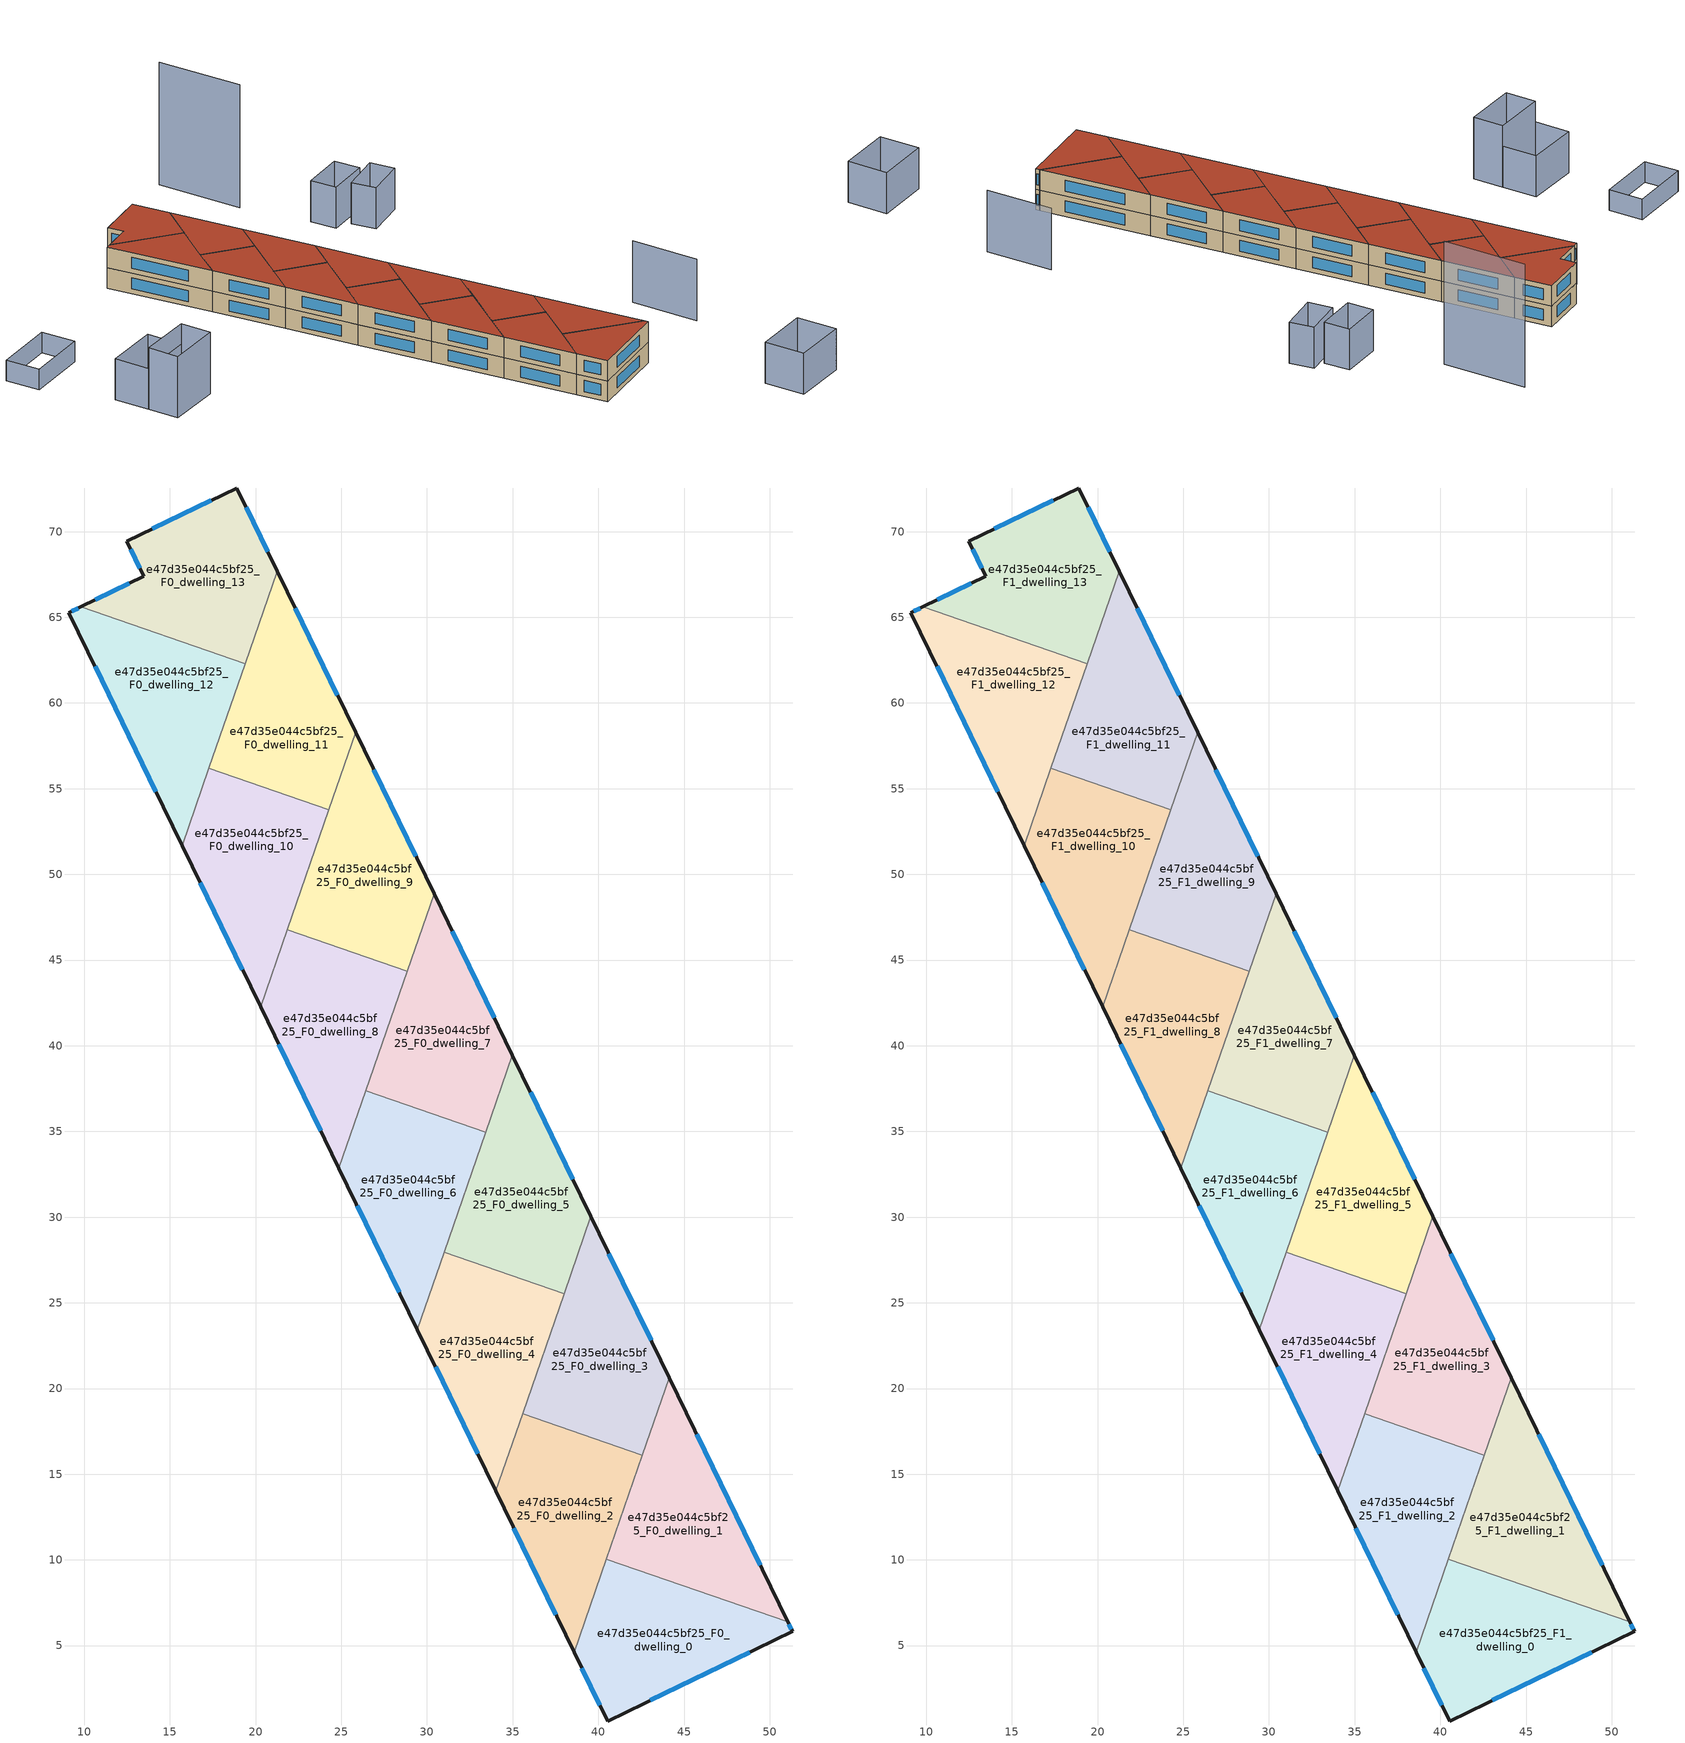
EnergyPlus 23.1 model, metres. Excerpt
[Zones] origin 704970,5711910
e47d35e044c5bf25_F0_dwelling_0
 floor ground (EU_floor_Construction): 51.06,6.39 51.33,5.82 40.54,0.6 38.59,4.61 40.47,10.05 z0
 wall outside (EU_wall_Construction): 38.59,4.61 40.54,0.6 51.33,5.82 51.06,6.39 z0:3
 wall to e47d35e044c5bf25_F0_dwelling_1 (EU_wall_Construction): 51.06,6.39 40.47,10.05 z0:3
 wall to e47d35e044c5bf25_F0_dwelling_2 (EU_wall_Construction): 40.47,10.05 38.59,4.61 z0:3
 window (EU_Window_Construction): 51.27,5.95 51.12,6.26 / 43.03,1.81 48.83,4.61 / 39.04,3.68 40.08,1.53 z0.69:2.31
e47d35e044c5bf25_F0_dwelling_1
 floor ground (EU_floor_Construction): 44.13,20.63 51.06,6.39 40.47,10.05 z0
 wall outside (EU_wall_Construction): 51.06,6.39 44.13,20.63 z0:3
 wall to e47d35e044c5bf25_F0_dwelling_3 (EU_wall_Construction): 44.13,20.63 42.57,16.12 z0:3
 wall to e47d35e044c5bf25_F0_dwelling_2 (EU_wall_Construction): 42.57,16.12 40.47,10.05 z0:3
 window (EU_Window_Construction): 49.45,9.68 45.73,17.34 z0.69:2.31
e47d35e044c5bf25_F0_dwelling_10
 floor ground (EU_floor_Construction): 24.27,53.77 20.29,42.26 15.72,51.68 17.28,56.19 z0
 wall outside (EU_wall_Construction): 15.72,51.68 20.29,42.26 z0:3
 wall to e47d35e044c5bf25_F0_dwelling_11 (EU_wall_Construction): 24.27,53.77 17.28,56.19 z0:3
 wall to e47d35e044c5bf25_F0_dwelling_9 (EU_wall_Construction): 21.85,46.78 24.27,53.77 z0:3
 wall to e47d35e044c5bf25_F0_dwelling_12 (EU_wall_Construction): 17.28,56.19 15.72,51.68 z0:3
 wall to e47d35e044c5bf25_F0_dwelling_8 (EU_wall_Construction): 20.29,42.26 21.85,46.78 z0:3
 window (EU_Window_Construction): 16.78,49.5 19.23,44.44 z0.69:2.31
e47d35e044c5bf25_F0_dwelling_11
 floor ground (EU_floor_Construction): 21.26,67.7 25.84,58.29 24.27,53.77 17.28,56.19 z0
 wall outside (EU_wall_Construction): 25.84,58.29 21.26,67.7 z0:3
 wall to e47d35e044c5bf25_F0_dwelling_13 (EU_wall_Construction): 21.26,67.7 19.39,62.29 z0:3
 wall to e47d35e044c5bf25_F0_dwelling_9 (EU_wall_Construction): 24.27,53.77 25.84,58.29 z0:3
 wall to e47d35e044c5bf25_F0_dwelling_12 (EU_wall_Construction): 19.39,62.29 17.28,56.19 z0:3
 window (EU_Window_Construction): 24.78,60.46 22.32,65.52 z0.69:2.31
e47d35e044c5bf25_F0_dwelling_12
 floor ground (EU_floor_Construction): 19.39,62.29 15.72,51.68 9.11,65.28 9.8,65.61 z0
 wall outside (EU_wall_Construction): 9.8,65.61 9.11,65.28 15.72,51.68 z0:3
 wall to e47d35e044c5bf25_F0_dwelling_13 (EU_wall_Construction): 19.39,62.29 9.8,65.61 z0:3
 window (EU_Window_Construction): 9.64,65.53 9.27,65.35 / 10.64,62.13 14.19,54.83 z0.69:2.31
e47d35e044c5bf25_F0_dwelling_13
 floor ground (EU_floor_Construction): 18.91,72.54 21.26,67.7 19.39,62.29 9.8,65.61 13.48,67.39 12.48,69.43 z0
 wall outside (EU_wall_Construction): 21.26,67.7 18.91,72.54 12.48,69.43 13.48,67.39 9.8,65.61 z0:3
 window (EU_Window_Construction): 12.63,66.98 10.65,66.02 / 12.71,68.96 13.25,67.86 / 17.42,71.82 13.97,70.15 / 20.72,68.82 19.45,71.42 z0.69:2.31
e47d35e044c5bf25_F0_dwelling_2
 floor ground (EU_floor_Construction): 42.57,16.12 38.59,4.61 34.01,14.02 35.58,18.54 z0
 wall outside (EU_wall_Construction): 34.01,14.02 38.59,4.61 z0:3
 wall to e47d35e044c5bf25_F0_dwelling_3 (EU_wall_Construction): 42.57,16.12 35.58,18.54 z0:3
 wall to e47d35e044c5bf25_F0_dwelling_4 (EU_wall_Construction): 35.58,18.54 34.01,14.02 z0:3
 window (EU_Window_Construction): 35.07,11.84 37.53,6.79 z0.69:2.31
e47d35e044c5bf25_F0_dwelling_3
 floor ground (EU_floor_Construction): 39.56,30.05 44.13,20.63 42.57,16.12 35.58,18.54 z0
 wall outside (EU_wall_Construction): 44.13,20.63 39.56,30.05 z0:3
 wall to e47d35e044c5bf25_F0_dwelling_5 (EU_wall_Construction): 39.56,30.05 38,25.53 z0:3
 wall to e47d35e044c5bf25_F0_dwelling_4 (EU_wall_Construction): 38,25.53 35.58,18.54 z0:3
 window (EU_Window_Construction): 43.07,22.81 40.62,27.87 z0.69:2.31
e47d35e044c5bf25_F0_dwelling_4
 floor ground (EU_floor_Construction): 38,25.53 34.01,14.02 29.44,23.44 31,27.95 z0
 wall outside (EU_wall_Construction): 29.44,23.44 34.01,14.02 z0:3
 wall to e47d35e044c5bf25_F0_dwelling_5 (EU_wall_Construction): 38,25.53 31,27.95 z0:3
 wall to e47d35e044c5bf25_F0_dwelling_6 (EU_wall_Construction): 31,27.95 29.44,23.44 z0:3
 window (EU_Window_Construction): 30.5,21.26 32.96,16.2 z0.69:2.31
e47d35e044c5bf25_F0_dwelling_5
 floor ground (EU_floor_Construction): 34.98,39.46 39.56,30.05 38,25.53 31,27.95 z0
 wall outside (EU_wall_Construction): 39.56,30.05 34.98,39.46 z0:3
 wall to e47d35e044c5bf25_F0_dwelling_7 (EU_wall_Construction): 34.98,39.46 33.42,34.94 z0:3
 wall to e47d35e044c5bf25_F0_dwelling_6 (EU_wall_Construction): 33.42,34.94 31,27.95 z0:3
 window (EU_Window_Construction): 38.5,32.22 36.04,37.28 z0.69:2.31
e47d35e044c5bf25_F0_dwelling_6
 floor ground (EU_floor_Construction): 33.42,34.94 29.44,23.44 24.87,32.85 26.43,37.36 z0
 wall outside (EU_wall_Construction): 24.87,32.85 29.44,23.44 z0:3
 wall to e47d35e044c5bf25_F0_dwelling_7 (EU_wall_Construction): 33.42,34.94 26.43,37.36 z0:3
 wall to e47d35e044c5bf25_F0_dwelling_8 (EU_wall_Construction): 26.43,37.36 24.87,32.85 z0:3
 window (EU_Window_Construction): 25.93,30.67 28.38,25.61 z0.69:2.31
e47d35e044c5bf25_F0_dwelling_7
 floor ground (EU_floor_Construction): 30.41,48.87 34.98,39.46 33.42,34.94 26.43,37.36 z0
 wall outside (EU_wall_Construction): 34.98,39.46 30.41,48.87 z0:3
 wall to e47d35e044c5bf25_F0_dwelling_9 (EU_wall_Construction): 30.41,48.87 28.85,44.36 z0:3
 wall to e47d35e044c5bf25_F0_dwelling_8 (EU_wall_Construction): 28.85,44.36 26.43,37.36 z0:3
 window (EU_Window_Construction): 33.93,41.64 31.47,46.69 z0.69:2.31
e47d35e044c5bf25_F0_dwelling_8
 floor ground (EU_floor_Construction): 28.85,44.36 24.87,32.85 20.29,42.26 21.85,46.78 z0
 wall outside (EU_wall_Construction): 20.29,42.26 24.87,32.85 z0:3
 wall to e47d35e044c5bf25_F0_dwelling_9 (EU_wall_Construction): 28.85,44.36 21.85,46.78 z0:3
 window (EU_Window_Construction): 21.35,40.09 23.81,35.03 z0.69:2.31
e47d35e044c5bf25_F0_dwelling_9
 floor ground (EU_floor_Construction): 25.84,58.29 30.41,48.87 28.85,44.36 21.85,46.78 z0
 wall outside (EU_wall_Construction): 30.41,48.87 25.84,58.29 z0:3
 window (EU_Window_Construction): 29.35,51.05 26.89,56.11 z0.69:2.31
e47d35e044c5bf25_F1_dwelling_0
 floor to e47d35e044c5bf25_F0_dwelling_0 (EU_floor_Construction): 51.06,6.39 51.33,5.82 40.54,0.6 38.59,4.61 40.47,10.05 z3
 wall outside (EU_wall_Construction): 38.59,4.61 40.54,0.6 51.33,5.82 51.06,6.39 z3:6
 wall to e47d35e044c5bf25_F1_dwelling_1 (EU_wall_Construction): 51.06,6.39 40.47,10.05 z3:6
 wall to e47d35e044c5bf25_F1_dwelling_2 (EU_wall_Construction): 40.47,10.05 38.59,4.61 z3:6
 window (EU_Window_Construction): 51.27,5.95 51.12,6.26 / 43.03,1.81 48.83,4.61 / 39.04,3.68 40.08,1.53 z3.69:5.31
 roof outside (EU_roof_Construction): 51.33,5.82 51.06,6.39 40.47,10.05 38.59,4.61 40.54,0.6 z6
e47d35e044c5bf25_F1_dwelling_1
 floor to e47d35e044c5bf25_F0_dwelling_1 (EU_floor_Construction): 44.13,20.63 51.06,6.39 40.47,10.05 z3
 wall outside (EU_wall_Construction): 51.06,6.39 44.13,20.63 z3:6
 wall to e47d35e044c5bf25_F1_dwelling_3 (EU_wall_Construction): 44.13,20.63 42.57,16.12 z3:6
 wall to e47d35e044c5bf25_F1_dwelling_2 (EU_wall_Construction): 42.57,16.12 40.47,10.05 z3:6
 window (EU_Window_Construction): 49.45,9.68 45.73,17.34 z3.69:5.31
 roof outside (EU_roof_Construction): 51.06,6.39 44.13,20.63 40.47,10.05 z6
e47d35e044c5bf25_F1_dwelling_10
 floor to e47d35e044c5bf25_F0_dwelling_10 (EU_floor_Construction): 24.27,53.77 20.29,42.26 15.72,51.68 17.28,56.19 z3
 wall outside (EU_wall_Construction): 15.72,51.68 20.29,42.26 z3:6
 wall to e47d35e044c5bf25_F1_dwelling_11 (EU_wall_Construction): 24.27,53.77 17.28,56.19 z3:6
 wall to e47d35e044c5bf25_F1_dwelling_9 (EU_wall_Construction): 21.85,46.78 24.27,53.77 z3:6
 wall to e47d35e044c5bf25_F1_dwelling_12 (EU_wall_Construction): 17.28,56.19 15.72,51.68 z3:6
 wall to e47d35e044c5bf25_F1_dwelling_8 (EU_wall_Construction): 20.29,42.26 21.85,46.78 z3:6
 window (EU_Window_Construction): 16.78,49.5 19.23,44.44 z3.69:5.31
 roof outside (EU_roof_Construction): 20.29,42.26 24.27,53.77 17.28,56.19 15.72,51.68 z6
e47d35e044c5bf25_F1_dwelling_11
 floor to e47d35e044c5bf25_F0_dwelling_11 (EU_floor_Construction): 21.26,67.7 25.84,58.29 24.27,53.77 17.28,56.19 z3
 wall outside (EU_wall_Construction): 25.84,58.29 21.26,67.7 z3:6
 wall to e47d35e044c5bf25_F1_dwelling_13 (EU_wall_Construction): 21.26,67.7 19.39,62.29 z3:6
 wall to e47d35e044c5bf25_F1_dwelling_9 (EU_wall_Construction): 24.27,53.77 25.84,58.29 z3:6
 wall to e47d35e044c5bf25_F1_dwelling_12 (EU_wall_Construction): 19.39,62.29 17.28,56.19 z3:6
 window (EU_Window_Construction): 24.78,60.46 22.32,65.52 z3.69:5.31
 roof outside (EU_roof_Construction): 24.27,53.77 25.84,58.29 21.26,67.7 17.28,56.19 z6
e47d35e044c5bf25_F1_dwelling_12
 floor to e47d35e044c5bf25_F0_dwelling_12 (EU_floor_Construction): 19.39,62.29 15.72,51.68 9.11,65.28 9.8,65.61 z3
 wall outside (EU_wall_Construction): 9.8,65.61 9.11,65.28 15.72,51.68 z3:6
 wall to e47d35e044c5bf25_F1_dwelling_13 (EU_wall_Construction): 19.39,62.29 9.8,65.61 z3:6
 window (EU_Window_Construction): 9.64,65.53 9.27,65.35 / 10.64,62.13 14.19,54.83 z3.69:5.31
 roof outside (EU_roof_Construction): 15.72,51.68 19.39,62.29 9.8,65.61 9.11,65.28 z6
e47d35e044c5bf25_F1_dwelling_13
 floor to e47d35e044c5bf25_F0_dwelling_13 (EU_floor_Construction): 18.91,72.54 21.26,67.7 19.39,62.29 9.8,65.61 13.48,67.39 12.48,69.43 z3
 wall outside (EU_wall_Construction): 21.26,67.7 18.91,72.54 12.48,69.43 13.48,67.39 9.8,65.61 z3:6
 window (EU_Window_Construction): 12.63,66.98 10.65,66.02 / 12.71,68.96 13.25,67.86 / 17.42,71.82 13.97,70.15 / 20.72,68.82 19.45,71.42 z3.69:5.31
 roof outside (EU_roof_Construction): 19.39,62.29 21.26,67.7 18.91,72.54 12.48,69.43 13.48,67.39 9.8,65.61 z6
e47d35e044c5bf25_F1_dwelling_2
 floor to e47d35e044c5bf25_F0_dwelling_2 (EU_floor_Construction): 42.57,16.12 38.59,4.61 34.01,14.02 35.58,18.54 z3
 wall outside (EU_wall_Construction): 34.01,14.02 38.59,4.61 z3:6
 wall to e47d35e044c5bf25_F1_dwelling_3 (EU_wall_Construction): 42.57,16.12 35.58,18.54 z3:6
 wall to e47d35e044c5bf25_F1_dwelling_4 (EU_wall_Construction): 35.58,18.54 34.01,14.02 z3:6
 window (EU_Window_Construction): 35.07,11.84 37.53,6.79 z3.69:5.31
 roof outside (EU_roof_Construction): 38.59,4.61 42.57,16.12 35.58,18.54 34.01,14.02 z6
e47d35e044c5bf25_F1_dwelling_3
 floor to e47d35e044c5bf25_F0_dwelling_3 (EU_floor_Construction): 39.56,30.05 44.13,20.63 42.57,16.12 35.58,18.54 z3
 wall outside (EU_wall_Construction): 44.13,20.63 39.56,30.05 z3:6
 wall to e47d35e044c5bf25_F1_dwelling_5 (EU_wall_Construction): 39.56,30.05 38,25.53 z3:6
 wall to e47d35e044c5bf25_F1_dwelling_4 (EU_wall_Construction): 38,25.53 35.58,18.54 z3:6
 window (EU_Window_Construction): 43.07,22.81 40.62,27.87 z3.69:5.31
 roof outside (EU_roof_Construction): 42.57,16.12 44.13,20.63 39.56,30.05 35.58,18.54 z6
e47d35e044c5bf25_F1_dwelling_4
 floor to e47d35e044c5bf25_F0_dwelling_4 (EU_floor_Construction): 38,25.53 34.01,14.02 29.44,23.44 31,27.95 z3
 wall outside (EU_wall_Construction): 29.44,23.44 34.01,14.02 z3:6
 wall to e47d35e044c5bf25_F1_dwelling_5 (EU_wall_Construction): 38,25.53 31,27.95 z3:6
 wall to e47d35e044c5bf25_F1_dwelling_6 (EU_wall_Construction): 31,27.95 29.44,23.44 z3:6
 window (EU_Window_Construction): 30.5,21.26 32.96,16.2 z3.69:5.31
 roof outside (EU_roof_Construction): 34.01,14.02 38,25.53 31,27.95 29.44,23.44 z6
e47d35e044c5bf25_F1_dwelling_5
 floor to e47d35e044c5bf25_F0_dwelling_5 (EU_floor_Construction): 34.98,39.46 39.56,30.05 38,25.53 31,27.95 z3
 wall outside (EU_wall_Construction): 39.56,30.05 34.98,39.46 z3:6
 wall to e47d35e044c5bf25_F1_dwelling_7 (EU_wall_Construction): 34.98,39.46 33.42,34.94 z3:6
 wall to e47d35e044c5bf25_F1_dwelling_6 (EU_wall_Construction): 33.42,34.94 31,27.95 z3:6
 window (EU_Window_Construction): 38.5,32.22 36.04,37.28 z3.69:5.31
 roof outside (EU_roof_Construction): 38,25.53 39.56,30.05 34.98,39.46 31,27.95 z6
e47d35e044c5bf25_F1_dwelling_6
 floor to e47d35e044c5bf25_F0_dwelling_6 (EU_floor_Construction): 33.42,34.94 29.44,23.44 24.87,32.85 26.43,37.36 z3
 wall outside (EU_wall_Construction): 24.87,32.85 29.44,23.44 z3:6
 wall to e47d35e044c5bf25_F1_dwelling_7 (EU_wall_Construction): 33.42,34.94 26.43,37.36 z3:6
 wall to e47d35e044c5bf25_F1_dwelling_8 (EU_wall_Construction): 26.43,37.36 24.87,32.85 z3:6
 window (EU_Window_Construction): 25.93,30.67 28.38,25.61 z3.69:5.31
 roof outside (EU_roof_Construction): 29.44,23.44 33.42,34.94 26.43,37.36 24.87,32.85 z6
e47d35e044c5bf25_F1_dwelling_7
 floor to e47d35e044c5bf25_F0_dwelling_7 (EU_floor_Construction): 30.41,48.87 34.98,39.46 33.42,34.94 26.43,37.36 z3
 wall outside (EU_wall_Construction): 34.98,39.46 30.41,48.87 z3:6
 wall to e47d35e044c5bf25_F1_dwelling_9 (EU_wall_Construction): 30.41,48.87 28.85,44.36 z3:6
 wall to e47d35e044c5bf25_F1_dwelling_8 (EU_wall_Construction): 28.85,44.36 26.43,37.36 z3:6
 window (EU_Window_Construction): 33.93,41.64 31.47,46.69 z3.69:5.31
 roof outside (EU_roof_Construction): 33.42,34.94 34.98,39.46 30.41,48.87 26.43,37.36 z6
e47d35e044c5bf25_F1_dwelling_8
 floor to e47d35e044c5bf25_F0_dwelling_8 (EU_floor_Construction): 28.85,44.36 24.87,32.85 20.29,42.26 21.85,46.78 z3
 wall outside (EU_wall_Construction): 20.29,42.26 24.87,32.85 z3:6
 wall to e47d35e044c5bf25_F1_dwelling_9 (EU_wall_Construction): 28.85,44.36 21.85,46.78 z3:6
 window (EU_Window_Construction): 21.35,40.09 23.81,35.03 z3.69:5.31
 roof outside (EU_roof_Construction): 24.87,32.85 28.85,44.36 21.85,46.78 20.29,42.26 z6
e47d35e044c5bf25_F1_dwelling_9
 floor to e47d35e044c5bf25_F0_dwelling_9 (EU_floor_Construction): 25.84,58.29 30.41,48.87 28.85,44.36 21.85,46.78 z3
 wall outside (EU_wall_Construction): 30.41,48.87 25.84,58.29 z3:6
 window (EU_Window_Construction): 29.35,51.05 26.89,56.11 z3.69:5.31
 roof outside (EU_roof_Construction): 28.85,44.36 30.41,48.87 25.84,58.29 21.85,46.78 z6
shading: 63.4,11.03 60.05,20.14 / -5.94,31.49 -7.44,35.68 / -7.44,35.68 0.04,38.36 / 0.04,38.36 1.54,34.18 / 1.54,34.18 -5.94,31.49 z0:9; -7.44,35.66 -9.15,40.45 / -9.15,40.45 -1.67,43.13 / -1.67,43.13 0.04,38.34 / 0.04,38.34 -7.44,35.66 / 69.14,-10.76 61.68,-13.52 / 61.68,-13.52 59.65,-8.01 / 59.65,-8.01 67.1,-5.25 / 67.1,-5.25 69.14,-10.76 / 50.1,62.53 51.78,59.36 / 51.78,59.36 46.55,56.59 / 46.55,56.59 44.87,59.75 / 44.87,59.75 50.1,62.53 / 46.83,65.71 48.25,62.23 / 48.25,62.23 42.55,59.89 / 42.55,59.89 41.12,63.37 / 41.12,63.37 46.83,65.71 z0:6; -15.23,48.67 -17.02,53.31 / -17.02,53.31 -8.6,56.55 / -8.6,56.55 -6.82,51.92 / -6.82,51.92 -15.23,48.67 z0:3; 36.24,72.05 31.97,83.48 z0:18
[Building]
EU S2 Campaign: North Axis=0; Terrain=City; Solar Distribution=FullExterior
[Site:Location]
London: Latitude=51.5; Longitude=-0.5; Time Zone=0; Elevation=25
[SizingPeriod:WeatherFileDays]
AnnualSizingPeriod: Begin Month=1; Begin Day of Month=1; End Month=12; End Day of Month=31; Day of Week for Start Day=Monday; Use Weather File Daylight Saving Period=No; Use Weather File Rain and Snow Indicators=No
[MATERIAL]
EU_InternalMass_Material: Roughness=MediumRough; Thickness=0.1; Conductivity=1; Density=1800; Specific Heat=900; Thermal Absorptance=0.9; Solar Absorptance=0.7; Visible Absorptance=0.7
[MATERIAL:NOMASS] Roughness=MediumRough; Thermal Absorptance=0.9; Solar Absorptance=0.7; Visible Absorptance=0.7
Name | Thermal Resistance
EU_wall_NoMass | 0.635353
EU_roof_NoMass | 0.675062
EU_floor_NoMass | 1.96382
[WINDOWMATERIAL:SIMPLEGLAZINGSYSTEM]
EU_Window_SimpleGlazing: UFactor=2.96269; Solar Heat Gain Coefficient=0.76; Visible Transmittance=0.76
[CONSTRUCTION]
EU_wall_Construction: EU_wall_NoMass
EU_roof_Construction: EU_roof_NoMass
EU_floor_Construction: EU_floor_NoMass
EU_Window_Construction: EU_Window_SimpleGlazing
EU_InternalMass_Construction: EU_InternalMass_Material
[ZONE] Type=1; Multiplier=1; Ceiling Height=autocalculate; Floor Area=autocalculate; Part of Total Floor Area=Yes
Name | Volume
e47d35e044c5bf25_F0_dwelling_0; e47d35e044c5bf25_F1_dwelling_0 | 188.212
e47d35e044c5bf25_F0_dwelling_1; e47d35e044c5bf25_F1_dwelling_1 | 188.217
e47d35e044c5bf25_F0_dwelling_10; e47d35e044c5bf25_F1_dwelling_10 | 188.206
e47d35e044c5bf25_F0_dwelling_11; e47d35e044c5bf25_F1_dwelling_11 | 188.214
e47d35e044c5bf25_F0_dwelling_12; e47d35e044c5bf25_F1_dwelling_12 | 188.198
e47d35e044c5bf25_F0_dwelling_13; e47d35e044c5bf25_F1_dwelling_13; e47d35e044c5bf25_F0_dwelling_4; e47d35e044c5bf25_F1_dwelling_4; e47d35e044c5bf25_F0_dwelling_8; e47d35e044c5bf25_F1_dwelling_8 | 188.21
e47d35e044c5bf25_F0_dwelling_2; e47d35e044c5bf25_F1_dwelling_2 | 188.199
e47d35e044c5bf25_F0_dwelling_3; e47d35e044c5bf25_F1_dwelling_3 | 188.186
e47d35e044c5bf25_F0_dwelling_5; e47d35e044c5bf25_F1_dwelling_5 | 188.221
e47d35e044c5bf25_F0_dwelling_6; e47d35e044c5bf25_F1_dwelling_6 | 188.208
e47d35e044c5bf25_F0_dwelling_7; e47d35e044c5bf25_F1_dwelling_7 | 188.213
e47d35e044c5bf25_F0_dwelling_9; e47d35e044c5bf25_F1_dwelling_9 | 188.22
[INTERNALMASS] Construction=EU_InternalMass_Construction
Name | Zone or ZoneList | Surface Area
e47d35e044c5bf25_F0_dwelling_0_EU_InternalMass | e47d35e044c5bf25_F0_dwelling_0 | 62.735
e47d35e044c5bf25_F0_dwelling_1_EU_InternalMass | e47d35e044c5bf25_F0_dwelling_1 | 62.7426
e47d35e044c5bf25_F0_dwelling_2_EU_InternalMass | e47d35e044c5bf25_F0_dwelling_2 | 62.7353
e47d35e044c5bf25_F0_dwelling_3_EU_InternalMass | e47d35e044c5bf25_F0_dwelling_3 | 62.7299
e47d35e044c5bf25_F0_dwelling_4_EU_InternalMass | e47d35e044c5bf25_F0_dwelling_4 | 62.7366
e47d35e044c5bf25_F0_dwelling_5_EU_InternalMass | e47d35e044c5bf25_F0_dwelling_5 | 62.7406
e47d35e044c5bf25_F0_dwelling_6_EU_InternalMass | e47d35e044c5bf25_F0_dwelling_6 | 62.736
e47d35e044c5bf25_F0_dwelling_7_EU_InternalMass | e47d35e044c5bf25_F0_dwelling_7 | 62.7364
e47d35e044c5bf25_F0_dwelling_8_EU_InternalMass | e47d35e044c5bf25_F0_dwelling_8 | 62.7382
e47d35e044c5bf25_F0_dwelling_9_EU_InternalMass | e47d35e044c5bf25_F0_dwelling_9 | 62.7398
e47d35e044c5bf25_F0_dwelling_10_EU_InternalMass | e47d35e044c5bf25_F0_dwelling_10 | 62.7328
e47d35e044c5bf25_F0_dwelling_11_EU_InternalMass | e47d35e044c5bf25_F0_dwelling_11 | 62.7406
e47d35e044c5bf25_F0_dwelling_12_EU_InternalMass | e47d35e044c5bf25_F0_dwelling_12 | 62.7371
e47d35e044c5bf25_F0_dwelling_13_EU_InternalMass | e47d35e044c5bf25_F0_dwelling_13 | 62.7369
e47d35e044c5bf25_F1_dwelling_0_EU_InternalMass | e47d35e044c5bf25_F1_dwelling_0 | 62.735
e47d35e044c5bf25_F1_dwelling_1_EU_InternalMass | e47d35e044c5bf25_F1_dwelling_1 | 62.7426
e47d35e044c5bf25_F1_dwelling_2_EU_InternalMass | e47d35e044c5bf25_F1_dwelling_2 | 62.7353
e47d35e044c5bf25_F1_dwelling_3_EU_InternalMass | e47d35e044c5bf25_F1_dwelling_3 | 62.7299
e47d35e044c5bf25_F1_dwelling_4_EU_InternalMass | e47d35e044c5bf25_F1_dwelling_4 | 62.7366
e47d35e044c5bf25_F1_dwelling_5_EU_InternalMass | e47d35e044c5bf25_F1_dwelling_5 | 62.7406
e47d35e044c5bf25_F1_dwelling_6_EU_InternalMass | e47d35e044c5bf25_F1_dwelling_6 | 62.736
e47d35e044c5bf25_F1_dwelling_7_EU_InternalMass | e47d35e044c5bf25_F1_dwelling_7 | 62.7364
e47d35e044c5bf25_F1_dwelling_8_EU_InternalMass | e47d35e044c5bf25_F1_dwelling_8 | 62.7382
e47d35e044c5bf25_F1_dwelling_9_EU_InternalMass | e47d35e044c5bf25_F1_dwelling_9 | 62.7398
e47d35e044c5bf25_F1_dwelling_10_EU_InternalMass | e47d35e044c5bf25_F1_dwelling_10 | 62.7328
e47d35e044c5bf25_F1_dwelling_11_EU_InternalMass | e47d35e044c5bf25_F1_dwelling_11 | 62.7406
e47d35e044c5bf25_F1_dwelling_12_EU_InternalMass | e47d35e044c5bf25_F1_dwelling_12 | 62.7371
e47d35e044c5bf25_F1_dwelling_13_EU_InternalMass | e47d35e044c5bf25_F1_dwelling_13 | 62.7369
[OTHEREQUIPMENT] Fuel Type=Electricity; Design Level Calculation Method=Watts/Area; Power per Zone Floor Area=1; Fraction Latent=0; Fraction Radiant=0; Fraction Lost=0; Carbon Dioxide Generation Rate=0; EndUse Subcategory=EU_Step8_InternalGains
Name | Zone or ZoneList or Space or SpaceList | Schedule
EU_Step8_InternalGain_e47d35e044c5bf25_F0_dwelling_0_f000 | e47d35e044c5bf25_F0_dwelling_0 | EU_Step8_GainSchedule_e47d35e044c5bf25_F0_dwelling_0_f000
EU_Step8_InternalGain_e47d35e044c5bf25_F0_dwelling_1_f000 | e47d35e044c5bf25_F0_dwelling_1 | EU_Step8_GainSchedule_e47d35e044c5bf25_F0_dwelling_1_f000
EU_Step8_InternalGain_e47d35e044c5bf25_F0_dwelling_2_f000 | e47d35e044c5bf25_F0_dwelling_2 | EU_Step8_GainSchedule_e47d35e044c5bf25_F0_dwelling_2_f000
EU_Step8_InternalGain_e47d35e044c5bf25_F0_dwelling_3_f000 | e47d35e044c5bf25_F0_dwelling_3 | EU_Step8_GainSchedule_e47d35e044c5bf25_F0_dwelling_3_f000
EU_Step8_InternalGain_e47d35e044c5bf25_F0_dwelling_4_f000 | e47d35e044c5bf25_F0_dwelling_4 | EU_Step8_GainSchedule_e47d35e044c5bf25_F0_dwelling_4_f000
EU_Step8_InternalGain_e47d35e044c5bf25_F0_dwelling_5_f000 | e47d35e044c5bf25_F0_dwelling_5 | EU_Step8_GainSchedule_e47d35e044c5bf25_F0_dwelling_5_f000
EU_Step8_InternalGain_e47d35e044c5bf25_F0_dwelling_6_f000 | e47d35e044c5bf25_F0_dwelling_6 | EU_Step8_GainSchedule_e47d35e044c5bf25_F0_dwelling_6_f000
EU_Step8_InternalGain_e47d35e044c5bf25_F0_dwelling_7_f000 | e47d35e044c5bf25_F0_dwelling_7 | EU_Step8_GainSchedule_e47d35e044c5bf25_F0_dwelling_7_f000
EU_Step8_InternalGain_e47d35e044c5bf25_F0_dwelling_8_f000 | e47d35e044c5bf25_F0_dwelling_8 | EU_Step8_GainSchedule_e47d35e044c5bf25_F0_dwelling_8_f000
EU_Step8_InternalGain_e47d35e044c5bf25_F0_dwelling_9_f000 | e47d35e044c5bf25_F0_dwelling_9 | EU_Step8_GainSchedule_e47d35e044c5bf25_F0_dwelling_9_f000
EU_Step8_InternalGain_e47d35e044c5bf25_F0_dwelling_10_f000 | e47d35e044c5bf25_F0_dwelling_10 | EU_Step8_GainSchedule_e47d35e044c5bf25_F0_dwelling_10_f000
EU_Step8_InternalGain_e47d35e044c5bf25_F0_dwelling_11_f000 | e47d35e044c5bf25_F0_dwelling_11 | EU_Step8_GainSchedule_e47d35e044c5bf25_F0_dwelling_11_f000
EU_Step8_InternalGain_e47d35e044c5bf25_F0_dwelling_12_f000 | e47d35e044c5bf25_F0_dwelling_12 | EU_Step8_GainSchedule_e47d35e044c5bf25_F0_dwelling_12_f000
EU_Step8_InternalGain_e47d35e044c5bf25_F0_dwelling_13_f000 | e47d35e044c5bf25_F0_dwelling_13 | EU_Step8_GainSchedule_e47d35e044c5bf25_F0_dwelling_13_f000
EU_Step8_InternalGain_e47d35e044c5bf25_F1_dwelling_0_f000 | e47d35e044c5bf25_F1_dwelling_0 | EU_Step8_GainSchedule_e47d35e044c5bf25_F1_dwelling_0_f000
EU_Step8_InternalGain_e47d35e044c5bf25_F1_dwelling_1_f000 | e47d35e044c5bf25_F1_dwelling_1 | EU_Step8_GainSchedule_e47d35e044c5bf25_F1_dwelling_1_f000
EU_Step8_InternalGain_e47d35e044c5bf25_F1_dwelling_2_f000 | e47d35e044c5bf25_F1_dwelling_2 | EU_Step8_GainSchedule_e47d35e044c5bf25_F1_dwelling_2_f000
EU_Step8_InternalGain_e47d35e044c5bf25_F1_dwelling_3_f000 | e47d35e044c5bf25_F1_dwelling_3 | EU_Step8_GainSchedule_e47d35e044c5bf25_F1_dwelling_3_f000
EU_Step8_InternalGain_e47d35e044c5bf25_F1_dwelling_4_f000 | e47d35e044c5bf25_F1_dwelling_4 | EU_Step8_GainSchedule_e47d35e044c5bf25_F1_dwelling_4_f000
EU_Step8_InternalGain_e47d35e044c5bf25_F1_dwelling_5_f000 | e47d35e044c5bf25_F1_dwelling_5 | EU_Step8_GainSchedule_e47d35e044c5bf25_F1_dwelling_5_f000
EU_Step8_InternalGain_e47d35e044c5bf25_F1_dwelling_6_f000 | e47d35e044c5bf25_F1_dwelling_6 | EU_Step8_GainSchedule_e47d35e044c5bf25_F1_dwelling_6_f000
EU_Step8_InternalGain_e47d35e044c5bf25_F1_dwelling_7_f000 | e47d35e044c5bf25_F1_dwelling_7 | EU_Step8_GainSchedule_e47d35e044c5bf25_F1_dwelling_7_f000
EU_Step8_InternalGain_e47d35e044c5bf25_F1_dwelling_8_f000 | e47d35e044c5bf25_F1_dwelling_8 | EU_Step8_GainSchedule_e47d35e044c5bf25_F1_dwelling_8_f000
EU_Step8_InternalGain_e47d35e044c5bf25_F1_dwelling_9_f000 | e47d35e044c5bf25_F1_dwelling_9 | EU_Step8_GainSchedule_e47d35e044c5bf25_F1_dwelling_9_f000
EU_Step8_InternalGain_e47d35e044c5bf25_F1_dwelling_10_f000 | e47d35e044c5bf25_F1_dwelling_10 | EU_Step8_GainSchedule_e47d35e044c5bf25_F1_dwelling_10_f000
EU_Step8_InternalGain_e47d35e044c5bf25_F1_dwelling_11_f000 | e47d35e044c5bf25_F1_dwelling_11 | EU_Step8_GainSchedule_e47d35e044c5bf25_F1_dwelling_11_f000
EU_Step8_InternalGain_e47d35e044c5bf25_F1_dwelling_12_f000 | e47d35e044c5bf25_F1_dwelling_12 | EU_Step8_GainSchedule_e47d35e044c5bf25_F1_dwelling_12_f000
EU_Step8_InternalGain_e47d35e044c5bf25_F1_dwelling_13_f000 | e47d35e044c5bf25_F1_dwelling_13 | EU_Step8_GainSchedule_e47d35e044c5bf25_F1_dwelling_13_f000
[ZONEVENTILATION:DESIGNFLOWRATE] Schedule=EU_AlwaysOn; Design Flow Rate Calculation Method=AirChanges/Hour; Air Changes per Hour=0.555504; Ventilation Type=Natural; Fan Pressure Rise=0; Fan Total Efficiency=1; Constant Term Coefficient=1; Temperature Term Coefficient=0; Velocity Term Coefficient=0; Velocity Squared Term Coefficient=0; Minimum Indoor Temperature=-100; Maximum Indoor Temperature=100; Delta Temperature=-100; Minimum Outdoor Temperature=-100; Maximum Outdoor Temperature=100; Maximum Wind Speed=40
Name | Zone or ZoneList or Space or SpaceList
EU_ConstantAir_e47d35e044c5bf25_F0_dwelling_0 | e47d35e044c5bf25_F0_dwelling_0
EU_ConstantAir_e47d35e044c5bf25_F0_dwelling_1 | e47d35e044c5bf25_F0_dwelling_1
EU_ConstantAir_e47d35e044c5bf25_F0_dwelling_2 | e47d35e044c5bf25_F0_dwelling_2
EU_ConstantAir_e47d35e044c5bf25_F0_dwelling_3 | e47d35e044c5bf25_F0_dwelling_3
EU_ConstantAir_e47d35e044c5bf25_F0_dwelling_4 | e47d35e044c5bf25_F0_dwelling_4
EU_ConstantAir_e47d35e044c5bf25_F0_dwelling_5 | e47d35e044c5bf25_F0_dwelling_5
EU_ConstantAir_e47d35e044c5bf25_F0_dwelling_6 | e47d35e044c5bf25_F0_dwelling_6
EU_ConstantAir_e47d35e044c5bf25_F0_dwelling_7 | e47d35e044c5bf25_F0_dwelling_7
EU_ConstantAir_e47d35e044c5bf25_F0_dwelling_8 | e47d35e044c5bf25_F0_dwelling_8
EU_ConstantAir_e47d35e044c5bf25_F0_dwelling_9 | e47d35e044c5bf25_F0_dwelling_9
EU_ConstantAir_e47d35e044c5bf25_F0_dwelling_10 | e47d35e044c5bf25_F0_dwelling_10
EU_ConstantAir_e47d35e044c5bf25_F0_dwelling_11 | e47d35e044c5bf25_F0_dwelling_11
EU_ConstantAir_e47d35e044c5bf25_F0_dwelling_12 | e47d35e044c5bf25_F0_dwelling_12
EU_ConstantAir_e47d35e044c5bf25_F0_dwelling_13 | e47d35e044c5bf25_F0_dwelling_13
EU_ConstantAir_e47d35e044c5bf25_F1_dwelling_0 | e47d35e044c5bf25_F1_dwelling_0
EU_ConstantAir_e47d35e044c5bf25_F1_dwelling_1 | e47d35e044c5bf25_F1_dwelling_1
EU_ConstantAir_e47d35e044c5bf25_F1_dwelling_2 | e47d35e044c5bf25_F1_dwelling_2
EU_ConstantAir_e47d35e044c5bf25_F1_dwelling_3 | e47d35e044c5bf25_F1_dwelling_3
EU_ConstantAir_e47d35e044c5bf25_F1_dwelling_4 | e47d35e044c5bf25_F1_dwelling_4
EU_ConstantAir_e47d35e044c5bf25_F1_dwelling_5 | e47d35e044c5bf25_F1_dwelling_5
EU_ConstantAir_e47d35e044c5bf25_F1_dwelling_6 | e47d35e044c5bf25_F1_dwelling_6
EU_ConstantAir_e47d35e044c5bf25_F1_dwelling_7 | e47d35e044c5bf25_F1_dwelling_7
EU_ConstantAir_e47d35e044c5bf25_F1_dwelling_8 | e47d35e044c5bf25_F1_dwelling_8
EU_ConstantAir_e47d35e044c5bf25_F1_dwelling_9 | e47d35e044c5bf25_F1_dwelling_9
EU_ConstantAir_e47d35e044c5bf25_F1_dwelling_10 | e47d35e044c5bf25_F1_dwelling_10
EU_ConstantAir_e47d35e044c5bf25_F1_dwelling_11 | e47d35e044c5bf25_F1_dwelling_11
EU_ConstantAir_e47d35e044c5bf25_F1_dwelling_12 | e47d35e044c5bf25_F1_dwelling_12
EU_ConstantAir_e47d35e044c5bf25_F1_dwelling_13 | e47d35e044c5bf25_F1_dwelling_13
[HVACTEMPLATE:THERMOSTAT] Constant Heating Setpoint=20; Constant Cooling Setpoint=50
EU_HeatOnly_e47d35e044c5bf25_F0_dwelling_0; EU_HeatOnly_e47d35e044c5bf25_F0_dwelling_1; EU_HeatOnly_e47d35e044c5bf25_F0_dwelling_2; EU_HeatOnly_e47d35e044c5bf25_F0_dwelling_3; EU_HeatOnly_e47d35e044c5bf25_F0_dwelling_4; EU_HeatOnly_e47d35e044c5bf25_F0_dwelling_5; EU_HeatOnly_e47d35e044c5bf25_F0_dwelling_6; EU_HeatOnly_e47d35e044c5bf25_F0_dwelling_7; EU_HeatOnly_e47d35e044c5bf25_F0_dwelling_8; EU_HeatOnly_e47d35e044c5bf25_F0_dwelling_9; EU_HeatOnly_e47d35e044c5bf25_F0_dwelling_10; EU_HeatOnly_e47d35e044c5bf25_F0_dwelling_11; EU_HeatOnly_e47d35e044c5bf25_F0_dwelling_12; EU_HeatOnly_e47d35e044c5bf25_F0_dwelling_13; EU_HeatOnly_e47d35e044c5bf25_F1_dwelling_0; EU_HeatOnly_e47d35e044c5bf25_F1_dwelling_1; EU_HeatOnly_e47d35e044c5bf25_F1_dwelling_2; EU_HeatOnly_e47d35e044c5bf25_F1_dwelling_3; EU_HeatOnly_e47d35e044c5bf25_F1_dwelling_4; EU_HeatOnly_e47d35e044c5bf25_F1_dwelling_5; EU_HeatOnly_e47d35e044c5bf25_F1_dwelling_6; EU_HeatOnly_e47d35e044c5bf25_F1_dwelling_7; EU_HeatOnly_e47d35e044c5bf25_F1_dwelling_8; EU_HeatOnly_e47d35e044c5bf25_F1_dwelling_9; EU_HeatOnly_e47d35e044c5bf25_F1_dwelling_10; EU_HeatOnly_e47d35e044c5bf25_F1_dwelling_11; EU_HeatOnly_e47d35e044c5bf25_F1_dwelling_12; EU_HeatOnly_e47d35e044c5bf25_F1_dwelling_13
[HVACTEMPLATE:ZONE:IDEALLOADSAIRSYSTEM] System Availability Schedule=EU_AlwaysOn; Maximum Heating Supply Air Temperature=50; Minimum Cooling Supply Air Temperature=13; Maximum Heating Supply Air Humidity Ratio=0.0156; Minimum Cooling Supply Air Humidity Ratio=0.0077; Heating Limit=NoLimit; Cooling Limit=NoLimit; Heating Availability Schedule=EU_AlwaysOn; Cooling Availability Schedule=EU_CoolingOff; Dehumidification Control Type=ConstantSensibleHeatRatio; Cooling Sensible Heat Ratio=0.7; Dehumidification Setpoint=60; Humidification Control Type=None; Humidification Setpoint=30; Outdoor Air Method=None; Outdoor Air Flow Rate per Person=0.00944; Outdoor Air Flow Rate per Zone Floor Area=0; Outdoor Air Flow Rate per Zone=0; Demand Controlled Ventilation Type=None; Outdoor Air Economizer Type=NoEconomizer; Heat Recovery Type=None; Sensible Heat Recovery Effectiveness=0.7; Latent Heat Recovery Effectiveness=0.65
Name | Template Thermostat
e47d35e044c5bf25_F0_dwelling_0 | EU_HeatOnly_e47d35e044c5bf25_F0_dwelling_0
e47d35e044c5bf25_F0_dwelling_1 | EU_HeatOnly_e47d35e044c5bf25_F0_dwelling_1
e47d35e044c5bf25_F0_dwelling_2 | EU_HeatOnly_e47d35e044c5bf25_F0_dwelling_2
e47d35e044c5bf25_F0_dwelling_3 | EU_HeatOnly_e47d35e044c5bf25_F0_dwelling_3
e47d35e044c5bf25_F0_dwelling_4 | EU_HeatOnly_e47d35e044c5bf25_F0_dwelling_4
e47d35e044c5bf25_F0_dwelling_5 | EU_HeatOnly_e47d35e044c5bf25_F0_dwelling_5
e47d35e044c5bf25_F0_dwelling_6 | EU_HeatOnly_e47d35e044c5bf25_F0_dwelling_6
e47d35e044c5bf25_F0_dwelling_7 | EU_HeatOnly_e47d35e044c5bf25_F0_dwelling_7
e47d35e044c5bf25_F0_dwelling_8 | EU_HeatOnly_e47d35e044c5bf25_F0_dwelling_8
e47d35e044c5bf25_F0_dwelling_9 | EU_HeatOnly_e47d35e044c5bf25_F0_dwelling_9
e47d35e044c5bf25_F0_dwelling_10 | EU_HeatOnly_e47d35e044c5bf25_F0_dwelling_10
e47d35e044c5bf25_F0_dwelling_11 | EU_HeatOnly_e47d35e044c5bf25_F0_dwelling_11
e47d35e044c5bf25_F0_dwelling_12 | EU_HeatOnly_e47d35e044c5bf25_F0_dwelling_12
e47d35e044c5bf25_F0_dwelling_13 | EU_HeatOnly_e47d35e044c5bf25_F0_dwelling_13
e47d35e044c5bf25_F1_dwelling_0 | EU_HeatOnly_e47d35e044c5bf25_F1_dwelling_0
e47d35e044c5bf25_F1_dwelling_1 | EU_HeatOnly_e47d35e044c5bf25_F1_dwelling_1
e47d35e044c5bf25_F1_dwelling_2 | EU_HeatOnly_e47d35e044c5bf25_F1_dwelling_2
e47d35e044c5bf25_F1_dwelling_3 | EU_HeatOnly_e47d35e044c5bf25_F1_dwelling_3
e47d35e044c5bf25_F1_dwelling_4 | EU_HeatOnly_e47d35e044c5bf25_F1_dwelling_4
e47d35e044c5bf25_F1_dwelling_5 | EU_HeatOnly_e47d35e044c5bf25_F1_dwelling_5
e47d35e044c5bf25_F1_dwelling_6 | EU_HeatOnly_e47d35e044c5bf25_F1_dwelling_6
e47d35e044c5bf25_F1_dwelling_7 | EU_HeatOnly_e47d35e044c5bf25_F1_dwelling_7
e47d35e044c5bf25_F1_dwelling_8 | EU_HeatOnly_e47d35e044c5bf25_F1_dwelling_8
e47d35e044c5bf25_F1_dwelling_9 | EU_HeatOnly_e47d35e044c5bf25_F1_dwelling_9
e47d35e044c5bf25_F1_dwelling_10 | EU_HeatOnly_e47d35e044c5bf25_F1_dwelling_10
e47d35e044c5bf25_F1_dwelling_11 | EU_HeatOnly_e47d35e044c5bf25_F1_dwelling_11
e47d35e044c5bf25_F1_dwelling_12 | EU_HeatOnly_e47d35e044c5bf25_F1_dwelling_12
e47d35e044c5bf25_F1_dwelling_13 | EU_HeatOnly_e47d35e044c5bf25_F1_dwelling_13
[SIZING:ZONE] Zone Cooling Design Supply Air Temperature Input Method=SupplyAirTemperature; Zone Cooling Design Supply Air Temperature=13; Zone Heating Design Supply Air Temperature Input Method=SupplyAirTemperature; Zone Heating Design Supply Air Temperature=50; Zone Cooling Design Supply Air Humidity Ratio=0.008; Zone Heating Design Supply Air Humidity Ratio=0.008; Cooling Design Air Flow Method=DesignDay; Cooling Design Air Flow Rate=0; Cooling Minimum Air Flow per Zone Floor Area=0.000762; Cooling Minimum Air Flow=0; Cooling Minimum Air Flow Fraction=0.2; Heating Design Air Flow Method=DesignDay; Heating Design Air Flow Rate=0; Heating Maximum Air Flow per Zone Floor Area=0.002032; Heating Maximum Air Flow=0.141576; Heating Maximum Air Flow Fraction=0.3; Account for Dedicated Outdoor Air System=No; Dedicated Outdoor Air System Control Strategy=NeutralSupplyAir; Dedicated Outdoor Air Low Setpoint Temperature for Design=autosize; Dedicated Outdoor Air High Setpoint Temperature for Design=autosize; Zone Load Sizing Method=Sensible Load Only No Latent Load; Zone Latent Cooling Design Supply Air Humidity Ratio Input Method=HumidityRatioDifference; Zone Cooling Design Supply Air Humidity Ratio Difference=0.005; Zone Latent Heating Design Supply Air Humidity Ratio Input Method=HumidityRatioDifference; Zone Humidification Design Supply Air Humidity Ratio Difference=0.005
e47d35e044c5bf25_F0_dwelling_0; e47d35e044c5bf25_F0_dwelling_1; e47d35e044c5bf25_F0_dwelling_2; e47d35e044c5bf25_F0_dwelling_3; e47d35e044c5bf25_F0_dwelling_4; e47d35e044c5bf25_F0_dwelling_5; e47d35e044c5bf25_F0_dwelling_6; e47d35e044c5bf25_F0_dwelling_7; e47d35e044c5bf25_F0_dwelling_8; e47d35e044c5bf25_F0_dwelling_9; e47d35e044c5bf25_F0_dwelling_10; e47d35e044c5bf25_F0_dwelling_11; e47d35e044c5bf25_F0_dwelling_12; e47d35e044c5bf25_F0_dwelling_13; e47d35e044c5bf25_F1_dwelling_0; e47d35e044c5bf25_F1_dwelling_1; e47d35e044c5bf25_F1_dwelling_2; e47d35e044c5bf25_F1_dwelling_3; e47d35e044c5bf25_F1_dwelling_4; e47d35e044c5bf25_F1_dwelling_5; e47d35e044c5bf25_F1_dwelling_6; e47d35e044c5bf25_F1_dwelling_7; e47d35e044c5bf25_F1_dwelling_8; e47d35e044c5bf25_F1_dwelling_9; e47d35e044c5bf25_F1_dwelling_10; e47d35e044c5bf25_F1_dwelling_11; e47d35e044c5bf25_F1_dwelling_12; e47d35e044c5bf25_F1_dwelling_13
[SCHEDULE:CONSTANT]
Name | Hourly Value
EU_AlwaysOn | 1
EU_CoolingOff | 0
[SCHEDULE:FILE] Column Number=1; Rows to Skip at Top=0; Number of Hours of Data=8760; Column Separator=Comma; Interpolate to Timestep=No; Minutes per Item=60; Adjust Schedule for Daylight Savings=Yes
Name | File
EU_Step8_GainSchedule_e47d35e044c5bf25_F0_dwelling_0_f000 | ../../schedules/e47d35e044c5bf25/e47d35e044c5bf25_F0_dwelling_0_f000_gain.csv
EU_Step8_GainSchedule_e47d35e044c5bf25_F0_dwelling_1_f000 | ../../schedules/e47d35e044c5bf25/e47d35e044c5bf25_F0_dwelling_1_f000_gain.csv
EU_Step8_GainSchedule_e47d35e044c5bf25_F0_dwelling_2_f000 | ../../schedules/e47d35e044c5bf25/e47d35e044c5bf25_F0_dwelling_2_f000_gain.csv
EU_Step8_GainSchedule_e47d35e044c5bf25_F0_dwelling_3_f000 | ../../schedules/e47d35e044c5bf25/e47d35e044c5bf25_F0_dwelling_3_f000_gain.csv
EU_Step8_GainSchedule_e47d35e044c5bf25_F0_dwelling_4_f000 | ../../schedules/e47d35e044c5bf25/e47d35e044c5bf25_F0_dwelling_4_f000_gain.csv
EU_Step8_GainSchedule_e47d35e044c5bf25_F0_dwelling_5_f000 | ../../schedules/e47d35e044c5bf25/e47d35e044c5bf25_F0_dwelling_5_f000_gain.csv
EU_Step8_GainSchedule_e47d35e044c5bf25_F0_dwelling_6_f000 | ../../schedules/e47d35e044c5bf25/e47d35e044c5bf25_F0_dwelling_6_f000_gain.csv
EU_Step8_GainSchedule_e47d35e044c5bf25_F0_dwelling_7_f000 | ../../schedules/e47d35e044c5bf25/e47d35e044c5bf25_F0_dwelling_7_f000_gain.csv
EU_Step8_GainSchedule_e47d35e044c5bf25_F0_dwelling_8_f000 | ../../schedules/e47d35e044c5bf25/e47d35e044c5bf25_F0_dwelling_8_f000_gain.csv
EU_Step8_GainSchedule_e47d35e044c5bf25_F0_dwelling_9_f000 | ../../schedules/e47d35e044c5bf25/e47d35e044c5bf25_F0_dwelling_9_f000_gain.csv
EU_Step8_GainSchedule_e47d35e044c5bf25_F0_dwelling_10_f000 | ../../schedules/e47d35e044c5bf25/e47d35e044c5bf25_F0_dwelling_10_f000_gain.csv
EU_Step8_GainSchedule_e47d35e044c5bf25_F0_dwelling_11_f000 | ../../schedules/e47d35e044c5bf25/e47d35e044c5bf25_F0_dwelling_11_f000_gain.csv
EU_Step8_GainSchedule_e47d35e044c5bf25_F0_dwelling_12_f000 | ../../schedules/e47d35e044c5bf25/e47d35e044c5bf25_F0_dwelling_12_f000_gain.csv
EU_Step8_GainSchedule_e47d35e044c5bf25_F0_dwelling_13_f000 | ../../schedules/e47d35e044c5bf25/e47d35e044c5bf25_F0_dwelling_13_f000_gain.csv
EU_Step8_GainSchedule_e47d35e044c5bf25_F1_dwelling_0_f000 | ../../schedules/e47d35e044c5bf25/e47d35e044c5bf25_F1_dwelling_0_f000_gain.csv
EU_Step8_GainSchedule_e47d35e044c5bf25_F1_dwelling_1_f000 | ../../schedules/e47d35e044c5bf25/e47d35e044c5bf25_F1_dwelling_1_f000_gain.csv
EU_Step8_GainSchedule_e47d35e044c5bf25_F1_dwelling_2_f000 | ../../schedules/e47d35e044c5bf25/e47d35e044c5bf25_F1_dwelling_2_f000_gain.csv
EU_Step8_GainSchedule_e47d35e044c5bf25_F1_dwelling_3_f000 | ../../schedules/e47d35e044c5bf25/e47d35e044c5bf25_F1_dwelling_3_f000_gain.csv
EU_Step8_GainSchedule_e47d35e044c5bf25_F1_dwelling_4_f000 | ../../schedules/e47d35e044c5bf25/e47d35e044c5bf25_F1_dwelling_4_f000_gain.csv
EU_Step8_GainSchedule_e47d35e044c5bf25_F1_dwelling_5_f000 | ../../schedules/e47d35e044c5bf25/e47d35e044c5bf25_F1_dwelling_5_f000_gain.csv
EU_Step8_GainSchedule_e47d35e044c5bf25_F1_dwelling_6_f000 | ../../schedules/e47d35e044c5bf25/e47d35e044c5bf25_F1_dwelling_6_f000_gain.csv
EU_Step8_GainSchedule_e47d35e044c5bf25_F1_dwelling_7_f000 | ../../schedules/e47d35e044c5bf25/e47d35e044c5bf25_F1_dwelling_7_f000_gain.csv
EU_Step8_GainSchedule_e47d35e044c5bf25_F1_dwelling_8_f000 | ../../schedules/e47d35e044c5bf25/e47d35e044c5bf25_F1_dwelling_8_f000_gain.csv
EU_Step8_GainSchedule_e47d35e044c5bf25_F1_dwelling_9_f000 | ../../schedules/e47d35e044c5bf25/e47d35e044c5bf25_F1_dwelling_9_f000_gain.csv
EU_Step8_GainSchedule_e47d35e044c5bf25_F1_dwelling_10_f000 | ../../schedules/e47d35e044c5bf25/e47d35e044c5bf25_F1_dwelling_10_f000_gain.csv
EU_Step8_GainSchedule_e47d35e044c5bf25_F1_dwelling_11_f000 | ../../schedules/e47d35e044c5bf25/e47d35e044c5bf25_F1_dwelling_11_f000_gain.csv
EU_Step8_GainSchedule_e47d35e044c5bf25_F1_dwelling_12_f000 | ../../schedules/e47d35e044c5bf25/e47d35e044c5bf25_F1_dwelling_12_f000_gain.csv
EU_Step8_GainSchedule_e47d35e044c5bf25_F1_dwelling_13_f000 | ../../schedules/e47d35e044c5bf25/e47d35e044c5bf25_F1_dwelling_13_f000_gain.csv
